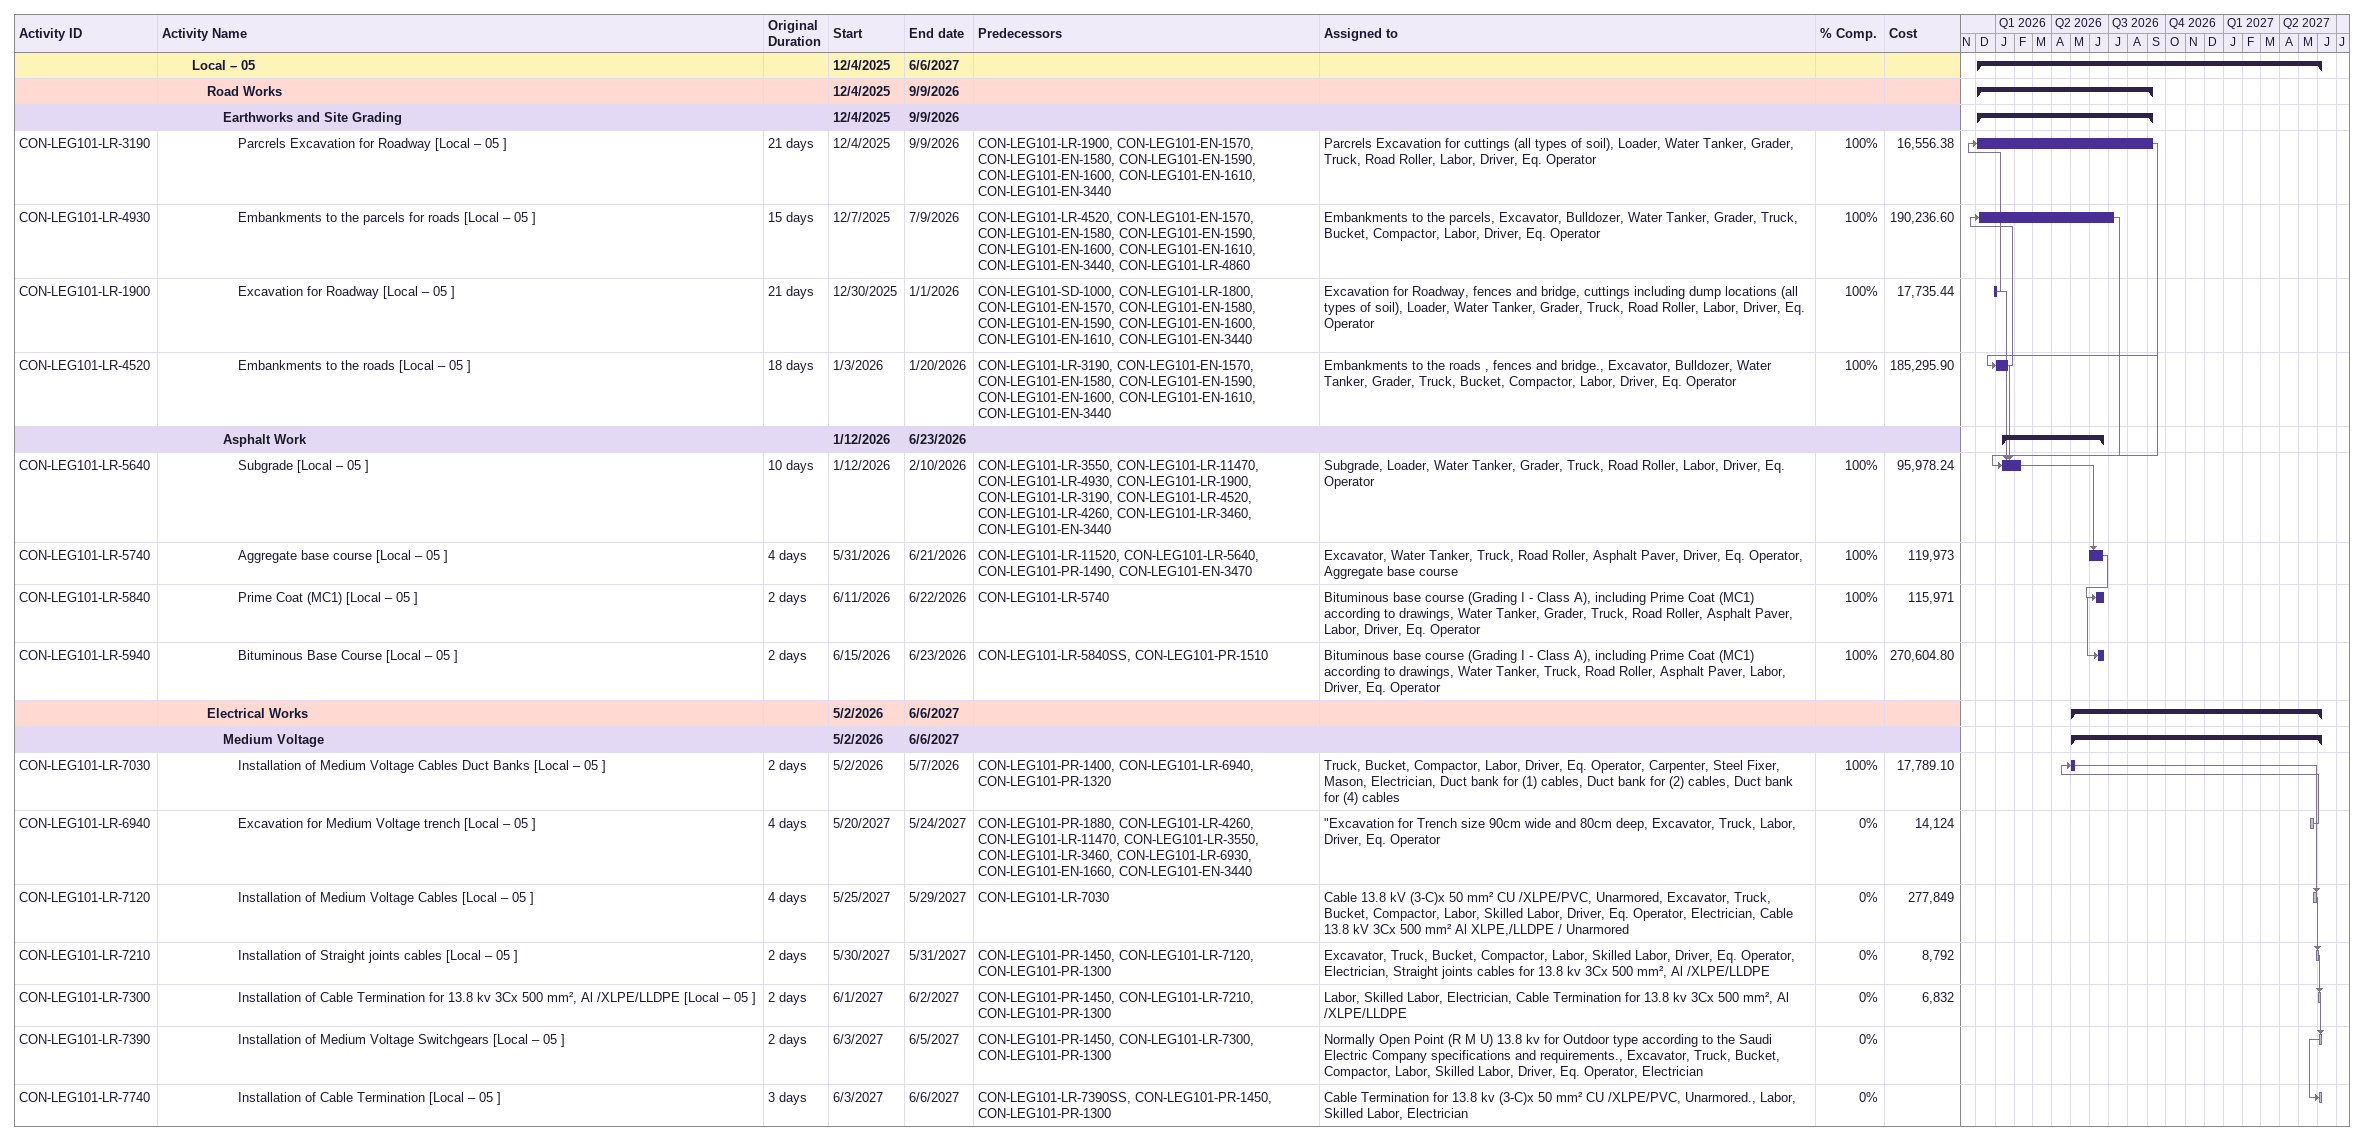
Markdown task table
| ID | Level | Task | Original duration | Start | Finish | Predecessors | Resources | % complete | Cost |
|---|---|---|---|---|---|---|---|---|---|
|  | 3 | **Local – 05** |  | 2025-12-04 | 2027-06-06 |  |  |  |  |
|  | 4 | **Road Works** |  | 2025-12-04 | 2026-09-09 |  |  |  |  |
|  | 5 | **Earthworks and Site Grading** |  | 2025-12-04 | 2026-09-09 |  |  |  |  |
| CON-LEG101-LR-3190 | 6 | Parcrels Excavation for Roadway [Local – 05 ] | 21d | 2025-12-04 | 2026-09-09 | CON-LEG101-LR-1900, CON-LEG101-EN-1570, CON-LEG101-EN-1580, CON-LEG101-EN-1590, CON-LEG101-EN-1600, CON-LEG101-EN-1610, CON-LEG101-EN-3440 | Parcrels Excavation for cuttings (all types of soil), Loader, Water Tanker, Grader, Truck, Road Roller, Labor, Driver, Eq. Operator | 100 | 16556.38 |
| CON-LEG101-LR-4930 | 6 | Embankments to the parcels for roads [Local – 05 ] | 15d | 2025-12-07 | 2026-07-09 | CON-LEG101-LR-4520, CON-LEG101-EN-1570, CON-LEG101-EN-1580, CON-LEG101-EN-1590, CON-LEG101-EN-1600, CON-LEG101-EN-1610, CON-LEG101-EN-3440, CON-LEG101-LR-4860 | Embankments to the parcels, Excavator, Bulldozer, Water Tanker, Grader, Truck, Bucket, Compactor, Labor, Driver, Eq. Operator | 100 | 190236.60 |
| CON-LEG101-LR-1900 | 6 | Excavation for Roadway [Local – 05 ] | 21d | 2025-12-30 | 2026-01-01 | CON-LEG101-SD-1000, CON-LEG101-LR-1800, CON-LEG101-EN-1570, CON-LEG101-EN-1580, CON-LEG101-EN-1590, CON-LEG101-EN-1600, CON-LEG101-EN-1610, CON-LEG101-EN-3440 | Excavation for Roadway, fences and bridge, cuttings including dump locations (all types of soil), Loader, Water Tanker, Grader, Truck, Road Roller, Labor, Driver, Eq. Operator | 100 | 17735.44 |
| CON-LEG101-LR-4520 | 6 | Embankments to the roads [Local – 05 ] | 18d | 2026-01-03 | 2026-01-20 | CON-LEG101-LR-3190, CON-LEG101-EN-1570, CON-LEG101-EN-1580, CON-LEG101-EN-1590, CON-LEG101-EN-1600, CON-LEG101-EN-1610, CON-LEG101-EN-3440 | Embankments to the roads , fences and bridge., Excavator, Bulldozer, Water Tanker, Grader, Truck, Bucket, Compactor, Labor, Driver, Eq. Operator | 100 | 185295.90 |
|  | 5 | **Asphalt Work** |  | 2026-01-12 | 2026-06-23 |  |  |  |  |
| CON-LEG101-LR-5640 | 6 | Subgrade [Local – 05 ] | 10d | 2026-01-12 | 2026-02-10 | CON-LEG101-LR-3550, CON-LEG101-LR-11470, CON-LEG101-LR-4930, CON-LEG101-LR-1900, CON-LEG101-LR-3190, CON-LEG101-LR-4520, CON-LEG101-LR-4260, CON-LEG101-LR-3460, CON-LEG101-EN-3440 | Subgrade, Loader, Water Tanker, Grader, Truck, Road Roller, Labor, Driver, Eq. Operator | 100 | 95978.24 |
| CON-LEG101-LR-5740 | 6 | Aggregate base course [Local – 05 ] | 4d | 2026-05-31 | 2026-06-21 | CON-LEG101-LR-11520, CON-LEG101-LR-5640, CON-LEG101-PR-1490, CON-LEG101-EN-3470 | Excavator, Water Tanker, Truck, Road Roller, Asphalt Paver, Driver, Eq. Operator, Aggregate base course | 100 | 119973 |
| CON-LEG101-LR-5840 | 6 | Prime Coat (MC1) [Local – 05 ] | 2d | 2026-06-11 | 2026-06-22 | CON-LEG101-LR-5740 | Bituminous base course (Grading I - Class A), including Prime Coat (MC1) according to drawings, Water Tanker, Grader, Truck, Road Roller, Asphalt Paver, Labor, Driver, Eq. Operator | 100 | 115971 |
| CON-LEG101-LR-5940 | 6 | Bituminous Base Course [Local – 05 ] | 2d | 2026-06-15 | 2026-06-23 | CON-LEG101-LR-5840SS, CON-LEG101-PR-1510 | Bituminous base course (Grading I - Class A), including Prime Coat (MC1) according to drawings, Water Tanker, Truck, Road Roller, Asphalt Paver, Labor, Driver, Eq. Operator | 100 | 270604.80 |
|  | 4 | **Electrical Works** |  | 2026-05-02 | 2027-06-06 |  |  |  |  |
|  | 5 | **Medium Voltage** |  | 2026-05-02 | 2027-06-06 |  |  |  |  |
| CON-LEG101-LR-7030 | 6 | Installation of Medium Voltage Cables Duct Banks [Local – 05 ] | 2d | 2026-05-02 | 2026-05-07 | CON-LEG101-PR-1400, CON-LEG101-LR-6940, CON-LEG101-PR-1320 | Truck, Bucket, Compactor, Labor, Driver, Eq. Operator, Carpenter, Steel Fixer, Mason, Electrician, Duct bank for (1) cables, Duct bank for (2) cables, Duct bank for (4) cables | 100 | 17789.10 |
| CON-LEG101-LR-6940 | 6 | Excavation for Medium Voltage trench [Local – 05 ] | 4d | 2027-05-20 | 2027-05-24 | CON-LEG101-PR-1880, CON-LEG101-LR-4260, CON-LEG101-LR-11470, CON-LEG101-LR-3550, CON-LEG101-LR-3460, CON-LEG101-LR-6930, CON-LEG101-EN-1660, CON-LEG101-EN-3440 | "Excavation for Trench size 90cm wide and 80cm deep, Excavator, Truck, Labor, Driver, Eq. Operator | 0 | 14124 |
| CON-LEG101-LR-7120 | 6 | Installation of Medium Voltage Cables [Local – 05 ] | 4d | 2027-05-25 | 2027-05-29 | CON-LEG101-LR-7030 | Cable 13.8 kV (3-C)x 50 mm² CU /XLPE/PVC, Unarmored, Excavator, Truck, Bucket, Compactor, Labor, Skilled Labor, Driver, Eq. Operator, Electrician, Cable 13.8 kV 3Cx 500 mm² Al XLPE,/LLDPE / Unarmored | 0 | 277849 |
| CON-LEG101-LR-7210 | 6 | Installation of Straight joints cables [Local – 05 ] | 2d | 2027-05-30 | 2027-05-31 | CON-LEG101-PR-1450, CON-LEG101-LR-7120, CON-LEG101-PR-1300 | Excavator, Truck, Bucket, Compactor, Labor, Skilled Labor, Driver, Eq. Operator, Electrician, Straight joints cables for 13.8 kv 3Cx 500 mm², Al /XLPE/LLDPE | 0 | 8792 |
| CON-LEG101-LR-7300 | 6 | Installation of Cable Termination for 13.8 kv 3Cx 500 mm², Al /XLPE/LLDPE [Local – 05 ] | 2d | 2027-06-01 | 2027-06-02 | CON-LEG101-PR-1450, CON-LEG101-LR-7210, CON-LEG101-PR-1300 | Labor, Skilled Labor, Electrician, Cable Termination for 13.8 kv 3Cx 500 mm², Al /XLPE/LLDPE | 0 | 6832 |
| CON-LEG101-LR-7390 | 6 | Installation of Medium Voltage Switchgears [Local – 05 ] | 2d | 2027-06-03 | 2027-06-05 | CON-LEG101-PR-1450, CON-LEG101-LR-7300, CON-LEG101-PR-1300 | Normally Open Point (R M U) 13.8 kv for Outdoor type according to the Saudi Electric Company specifications and requirements., Excavator, Truck, Bucket, Compactor, Labor, Skilled Labor, Driver, Eq. Operator, Electrician | 0 |  |
| CON-LEG101-LR-7740 | 6 | Installation of Cable Termination [Local – 05 ] | 3d | 2027-06-03 | 2027-06-06 | CON-LEG101-LR-7390SS, CON-LEG101-PR-1450, CON-LEG101-PR-1300 | Cable Termination for 13.8 kv (3-C)x 50 mm² CU /XLPE/PVC, Unarmored., Labor, Skilled Labor, Electrician | 0 |  |
